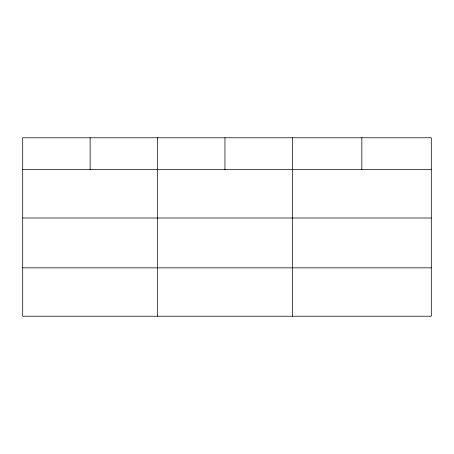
<?xml version="1.0" encoding="UTF-8"?>
<svg xmlns="http://www.w3.org/2000/svg" width="454" height="454" viewBox="0 0 454 454"><rect width="100%" height="100%" fill="white"/><g stroke="black" fill="none" stroke-linecap="round" stroke-linejoin="round"><path stroke-width="0.68" d="M431.3 218.011L431.3 137.783L22.7 137.783L22.7 316.217L431.3 316.217L431.3 218.011L22.7 218.011M22.7 169.643L431.3 169.643M22.7 267.849L431.3 267.849M361.838 137.783L361.838 169.643M292.376 137.783L292.376 316.217M224.957 137.783L224.957 169.643M157.538 137.783L157.538 316.217M90.119 137.783L90.119 169.643"/></g></svg>
